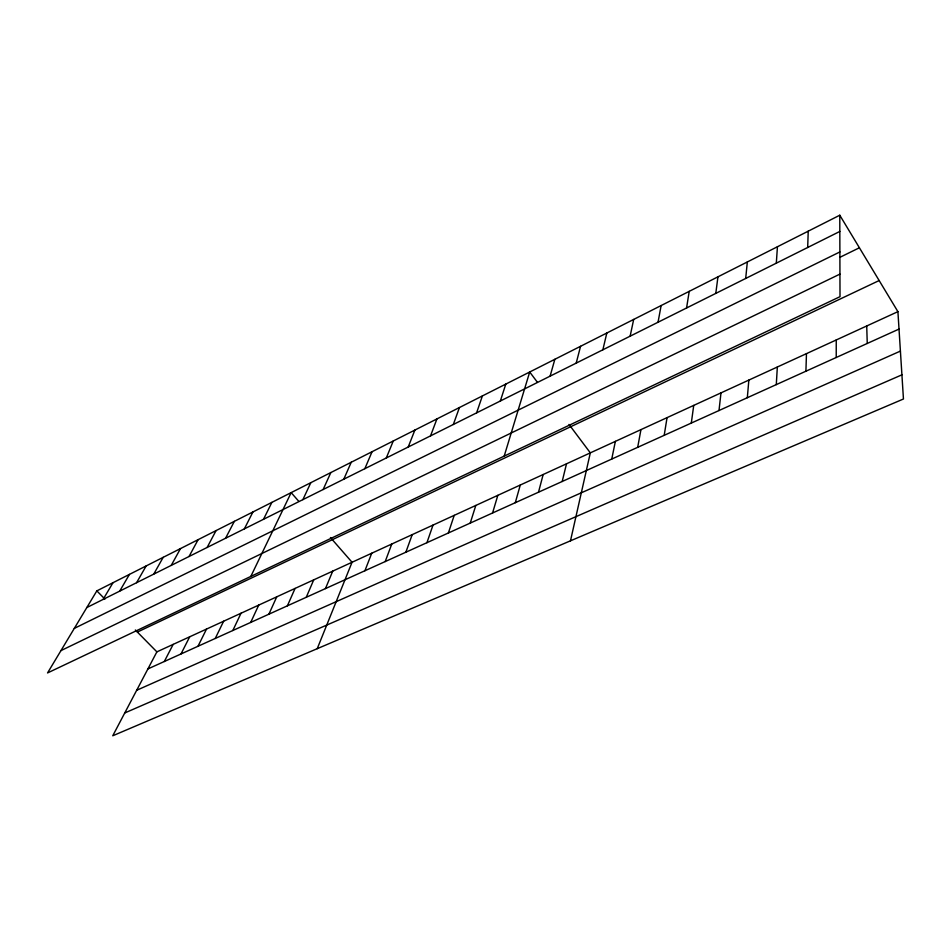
<?xml version="1.0" encoding="UTF-8"?>
<svg xmlns="http://www.w3.org/2000/svg" width="951" height="951" viewBox="0 0 951 951"><rect width="100%" height="100%" fill="white"/><g stroke="black" fill="none" stroke-linecap="round" stroke-linejoin="round"><path stroke-width="1.43" d="M836.226 357.493L836.25 339.971M805.913 371.211L806.46 353.641M807.684 247.486L808.231 231.176M776.289 384.62L777.336 367.015M776.313 263.154L777.431 246.749M747.32 397.72L748.853 380.091M745.691 278.453L747.331 261.965M719.004 410.535L720.989 392.882M715.794 293.384L717.946 276.824M691.306 423.064L693.731 405.399M686.574 307.981L689.213 291.351M664.202 435.332L667.055 417.644M637.693 447.327L640.938 429.638M658.033 322.234L661.135 305.556M611.743 459.071L615.368 441.371M630.133 336.167L633.687 319.429M570.481 540.822L590.321 452.866L569.007 424.431M602.863 349.79L606.833 333.005M562.184 481.491L566.511 463.803M576.199 363.116L580.562 346.295M538.504 492.202L543.164 474.525M515.299 502.699L520.28 485.034M550.106 376.144L554.861 359.288M492.559 512.993L497.825 495.34M504.196 456.123L529.707 372.007L537.398 382.266M470.246 523.086L475.809 505.445M500.345 401.001L505.801 384.085M448.373 532.988L454.209 515.359M476.594 412.865L482.383 395.937M426.916 542.7L433.014 525.095M453.33 424.479L459.44 407.539M405.851 552.222L412.211 534.64M385.191 561.577L391.788 544.02M430.541 435.867L436.937 418.915M364.911 570.743L371.734 553.22M408.205 447.029L414.886 430.066M317.23 648.689L352.048 562.255L330.449 537.541M386.308 457.966L393.262 441.002M325.456 588.598L332.719 571.135M364.839 468.688L372.055 451.725M306.258 597.287L313.735 579.848M343.786 479.197L351.252 462.234M287.404 605.811L295.072 588.419M268.895 614.191L276.741 596.836M323.138 489.515L330.841 472.552M250.695 622.429L258.731 605.098M302.882 499.632L310.822 482.68M232.817 630.513L241.031 613.229M250.826 576.425L291.161 492.618L298.638 501.165M215.247 638.466L223.628 621.217M263.51 519.294L271.879 502.378M197.986 646.276L206.522 629.075M180.999 653.955L189.701 636.801M244.371 528.863L252.93 511.947M164.309 661.516L173.153 644.398M225.577 538.242L234.338 521.35M897.91 311.655L156.879 651.863L112.753 735.777L903.45 399.004L897.91 311.655L839.781 215.223L96.836 590.88L47.55 672.939L840.006 296.676L839.781 215.223M207.128 547.455L216.067 530.587M189.023 556.513L198.129 539.657M171.228 565.393L180.5 548.572M153.741 574.131L163.18 557.334M136.575 582.701L146.169 565.94M119.695 591.13L129.443 574.392M103.112 599.415L112.991 582.701M86.814 607.558L839.828 231.438M74.297 628.397L839.876 251.944M839.757 257.388L859.395 247.771M60.959 650.615L839.947 274.102M137.384 632.07L879.152 280.545M147.904 668.933L899.016 329.082M136.682 690.271L900.407 351.097M124.736 712.977L901.917 374.837M96.836 590.88L104.919 599.094M135.351 630.002L156.879 651.863M866.718 325.979L867.253 343.454"/></g></svg>
